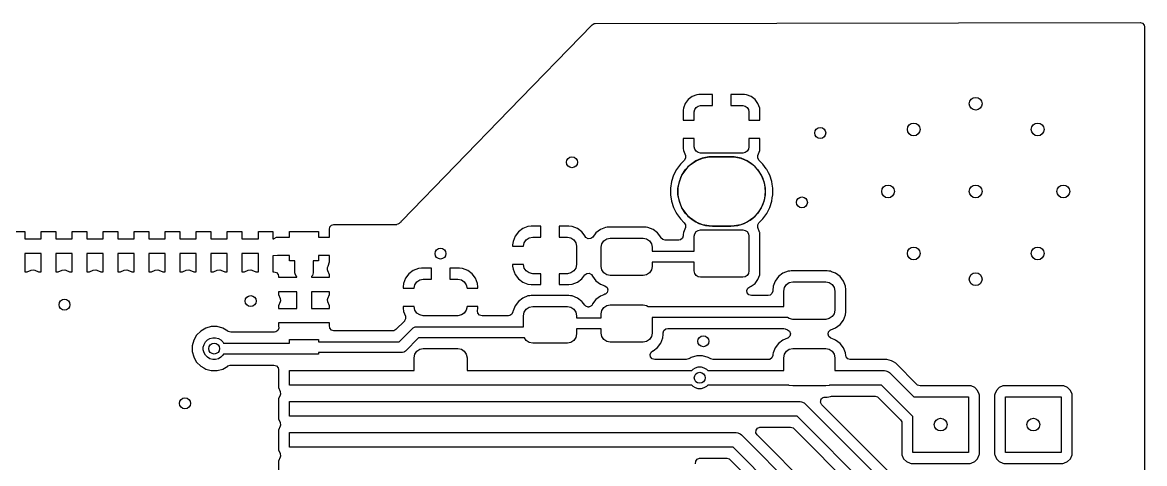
# Model space of a CAD drawing. Extents: x 0.22 to 2.58, y 0.22 to 2.18.
# Drawn here: x 1.372 to 2.582, y 1.707 to 2.182 of the extents above; entities that cross this region are included whole.
import ezdxf

# ---------------------------------------------------------------- set-up
doc = ezdxf.new("R2010")
doc.units = 0
doc.header["$MEASUREMENT"] = 0
doc.layers.add('BLACK', color=7, linetype='CONTINUOUS')

msp = doc.modelspace()

# ---------------------------------------------------------------- linework, layer by layer
at = {"layer": 'BLACK', "linetype": 'CONTINUOUS'}
for p, q in [((1.8967, 2.0875), (1.9862, 2.1796)), ((1.9862, 2.1796), (1.9886, 2.181)), ((1.9886, 2.181), (1.9897, 2.1811)), ((1.9897, 2.1811), (2.5772, 2.1821)), ((2.5772, 2.1821), (2.5799, 2.1813)), ((2.5799, 2.1813), (2.5817, 2.1792)), ((2.5817, 2.1792), (2.5821, 2.1772)), ((2.5821, 2.1772), (2.5821, 0.2228)), ((2.0868, 2.0947), (2.0849, 2.0897)), ((2.09, 2.099), (2.0868, 2.0947)), ((2.0943, 2.1022), (2.09, 2.099)), ((2.0993, 2.1041), (2.0943, 2.1022)), ((2.1015, 2.1043), (2.0993, 2.1041)), ((2.0993, 2.1041), (2.0993, 2.1041)), ((2.1161, 2.1043), (2.1015, 2.1043)), ((2.1015, 2.1043), (2.1015, 2.1043)), ((2.1161, 2.0925), (2.1161, 2.1043)), ((2.1505, 2.1043), (2.1358, 2.1043)), ((2.1358, 2.1043), (2.1358, 2.0925)), ((2.1527, 2.1041), (2.1505, 2.1043)), ((2.1577, 2.1022), (2.1527, 2.1041)), ((2.162, 2.099), (2.1577, 2.1022)), ((2.1652, 2.0947), (2.162, 2.099)), ((2.1671, 2.0897), (2.1652, 2.0947)), ((1.7811, 1.9684), (1.8967, 2.0875)), ((2.0849, 2.0897), (2.0846, 2.0875)), ((2.0846, 2.0875), (2.0846, 2.0768)), ((2.0849, 2.0897), (2.0849, 2.0897)), ((2.0965, 2.0857), (2.097, 2.0883)), ((2.0965, 2.0768), (2.0965, 2.0857)), ((2.097, 2.0883), (2.0985, 2.0905)), ((2.0985, 2.0905), (2.1007, 2.092)), ((2.1007, 2.092), (2.1033, 2.0925)), ((2.1033, 2.0925), (2.1161, 2.0925)), ((2.1358, 2.0925), (2.1487, 2.0925)), ((2.1487, 2.0925), (2.1513, 2.092)), ((2.1513, 2.092), (2.1535, 2.0905)), ((2.1535, 2.0905), (2.155, 2.0883)), ((2.155, 2.0883), (2.1555, 2.0857)), ((2.1555, 2.0857), (2.1555, 2.0768)), ((2.1673, 2.0875), (2.1671, 2.0897)), ((2.1671, 2.0897), (2.1671, 2.0897)), ((2.1673, 2.0768), (2.1673, 2.0875)), ((2.1673, 2.0875), (2.1673, 2.0875)), ((2.0846, 2.0768), (2.0965, 2.0768)), ((2.1555, 2.0768), (2.1673, 2.0768)), ((2.0965, 2.0571), (2.0846, 2.0571)), ((2.0846, 2.0571), (2.0846, 2.0464)), ((2.0846, 2.0464), (2.0849, 2.0442)), ((2.0965, 2.0482), (2.0965, 2.0571)), ((2.097, 2.0456), (2.0965, 2.0482)), ((2.0985, 2.0433), (2.097, 2.0456)), ((2.155, 2.0456), (2.1535, 2.0433)), ((2.1555, 2.0482), (2.155, 2.0456)), ((2.1673, 2.0571), (2.1555, 2.0571)), ((2.1555, 2.0571), (2.1555, 2.0482)), ((2.1671, 2.0442), (2.1673, 2.0464)), ((2.1673, 2.0464), (2.1673, 2.0571)), ((2.1673, 2.0464), (2.1673, 2.0464)), ((2.0858, 2.0337), (2.0816, 2.0295)), ((2.0849, 2.0442), (2.0869, 2.0388)), ((2.0871, 2.0361), (2.0858, 2.0337)), ((2.0869, 2.0388), (2.0871, 2.0361)), ((2.1007, 2.0419), (2.0985, 2.0433)), ((2.0985, 2.033), (2.1053, 2.0358)), ((2.1033, 2.0413), (2.1007, 2.0419)), ((2.1487, 2.0413), (2.1033, 2.0413)), ((2.1053, 2.0358), (2.1125, 2.0372)), ((2.1125, 2.0372), (2.1161, 2.0374)), ((2.1161, 2.0374), (2.1358, 2.0374)), ((2.1358, 2.0374), (2.1395, 2.0372)), ((2.1395, 2.0372), (2.1467, 2.0358)), ((2.1467, 2.0358), (2.1535, 2.033)), ((2.1513, 2.0419), (2.1487, 2.0413)), ((2.1535, 2.0433), (2.1513, 2.0419)), ((2.1649, 2.0361), (2.1651, 2.0388)), ((2.1662, 2.0337), (2.1649, 2.0361)), ((2.1651, 2.0388), (2.1671, 2.0442)), ((2.1651, 2.0388), (2.1651, 2.0388)), ((2.1704, 2.0295), (2.1662, 2.0337)), ((2.1671, 2.0442), (2.1671, 2.0442)), ((2.0774, 2.0237), (2.0742, 2.0174)), ((2.0816, 2.0295), (2.0774, 2.0237)), ((2.0832, 2.0176), (2.0872, 2.0237)), ((2.0872, 2.0237), (2.0924, 2.0289)), ((2.0924, 2.0289), (2.0985, 2.033)), ((2.1535, 2.033), (2.1596, 2.0289)), ((2.1596, 2.0289), (2.1647, 2.0237)), ((2.1647, 2.0237), (2.1688, 2.0176)), ((2.174, 2.0245), (2.1704, 2.0295)), ((2.1704, 2.0295), (2.1704, 2.0295)), ((2.1746, 2.0237), (2.174, 2.0245)), ((2.1764, 2.0201), (2.1746, 2.0237)), ((2.072, 2.0106), (2.0708, 2.0036)), ((2.0742, 2.0174), (2.072, 2.0106)), ((2.0742, 2.0174), (2.0742, 2.0174)), ((2.0789, 2.0037), (2.0804, 2.0109)), ((2.0804, 2.0109), (2.0832, 2.0176)), ((2.1688, 2.0176), (2.1716, 2.0109)), ((2.1716, 2.0109), (2.173, 2.0037)), ((2.1778, 2.0174), (2.1764, 2.0201)), ((2.18, 2.0106), (2.1778, 2.0174)), ((2.1778, 2.0174), (2.1778, 2.0174)), ((2.1805, 2.0077), (2.18, 2.0106)), ((2.0708, 2.0036), (2.0708, 1.9964)), ((2.0789, 1.9963), (2.0789, 2.0037)), ((2.173, 2.0037), (2.173, 1.9963)), ((2.1811, 2.0036), (2.1805, 2.0077)), ((2.1811, 1.9964), (2.1811, 2.0036)), ((2.0708, 1.9964), (2.072, 1.9894)), ((2.072, 1.9894), (2.0742, 1.9826)), ((2.0804, 1.9891), (2.0789, 1.9963)), ((2.0832, 1.9824), (2.0804, 1.9891)), ((2.1716, 1.9891), (2.1688, 1.9824)), ((2.173, 1.9963), (2.1716, 1.9891)), ((2.1778, 1.9826), (2.18, 1.9894)), ((2.18, 1.9894), (2.1806, 1.993)), ((2.1806, 1.993), (2.1811, 1.9964)), ((2.0742, 1.9826), (2.0742, 1.9826)), ((2.0742, 1.9826), (2.0764, 1.9783)), ((2.0764, 1.9783), (2.0765, 1.9781)), ((2.0765, 1.9781), (2.0774, 1.9763)), ((2.0774, 1.9763), (2.0816, 1.9705)), ((2.0872, 1.9763), (2.0832, 1.9824)), ((2.0924, 1.9711), (2.0872, 1.9763)), ((2.1647, 1.9763), (2.1596, 1.9711)), ((2.1688, 1.9824), (2.1647, 1.9763)), ((2.1704, 1.9705), (2.1746, 1.9763)), ((2.1746, 1.9763), (2.1778, 1.9826)), ((1.7031, 1.9591), (1.7035, 1.9618)), ((1.7035, 1.9618), (1.7054, 1.9638)), ((1.7054, 1.9638), (1.7079, 1.9645)), ((1.7079, 1.9645), (1.7725, 1.9645)), ((1.7725, 1.9645), (1.7726, 1.9645)), ((1.7726, 1.9645), (1.7741, 1.9645)), ((1.7741, 1.9645), (1.7756, 1.9645)), ((1.7756, 1.9645), (1.7756, 1.9646)), ((1.7756, 1.9646), (1.7756, 1.9646)), ((1.7756, 1.9646), (1.7757, 1.9646)), ((1.7756, 1.9645), (1.7756, 1.9645)), ((1.7757, 1.9646), (1.7771, 1.9652)), ((1.7757, 1.9646), (1.7757, 1.9646)), ((1.7771, 1.9652), (1.7785, 1.9657)), ((1.7771, 1.9652), (1.7771, 1.9652)), ((1.7785, 1.9657), (1.7786, 1.9658)), ((1.7785, 1.9657), (1.7785, 1.9657)), ((1.7786, 1.9658), (1.7791, 1.9663)), ((1.7786, 1.9658), (1.7786, 1.9658)), ((1.7786, 1.9658), (1.7786, 1.9658)), ((1.7791, 1.9663), (1.7796, 1.9669)), ((1.7796, 1.9669), (1.7797, 1.9669)), ((1.7797, 1.9669), (1.7802, 1.9674)), ((1.7802, 1.9674), (1.7807, 1.968)), ((1.7807, 1.968), (1.7809, 1.9682)), ((1.7807, 1.968), (1.7807, 1.968)), ((1.7809, 1.9682), (1.7811, 1.9684)), ((1.9171, 1.9622), (1.9115, 1.96)), ((1.9205, 1.9626), (1.9171, 1.9622)), ((1.9311, 1.9626), (1.9205, 1.9626)), ((1.9311, 1.9508), (1.9311, 1.9626)), ((1.9613, 1.9626), (1.9508, 1.9626)), ((1.9508, 1.9626), (1.9508, 1.9508)), ((1.9648, 1.9622), (1.9613, 1.9626)), ((1.9704, 1.96), (1.9648, 1.9622)), ((2.0007, 1.9612), (1.9952, 1.959)), ((2.0027, 1.9614), (2.0007, 1.9612)), ((2.0042, 1.9616), (2.0027, 1.9614)), ((2.043, 1.9616), (2.0042, 1.9616)), ((2.0447, 1.9614), (2.043, 1.9616)), ((2.0465, 1.9612), (2.0447, 1.9614)), ((2.0521, 1.959), (2.0465, 1.9612)), ((2.0816, 1.9705), (2.0816, 1.9705)), ((2.0816, 1.9705), (2.0857, 1.9663)), ((2.0869, 1.9612), (2.0849, 1.9558)), ((2.0857, 1.9663), (2.0871, 1.9639)), ((2.0871, 1.9639), (2.0869, 1.9612)), ((2.0985, 1.967), (2.0924, 1.9711)), ((2.1053, 1.9642), (2.0985, 1.967)), ((2.1125, 1.9628), (2.1053, 1.9642)), ((2.1161, 1.9626), (2.1125, 1.9628)), ((2.1358, 1.9626), (2.1161, 1.9626)), ((2.1395, 1.9628), (2.1358, 1.9626)), ((2.1467, 1.9642), (2.1395, 1.9628)), ((2.1535, 1.967), (2.1467, 1.9642)), ((2.1596, 1.9711), (2.1535, 1.967)), ((2.1649, 1.9639), (2.1662, 1.9663)), ((2.1651, 1.9612), (2.1649, 1.9639)), ((2.167, 1.956), (2.1651, 1.9612)), ((2.1662, 1.9663), (2.1704, 1.9705)), ((1.3587, 1.9567), (1.3744, 1.9567)), ((1.3744, 1.9567), (1.3744, 1.9488)), ((1.3744, 1.9488), (1.3893, 1.9488)), ((1.3893, 1.9488), (1.3893, 1.9488)), ((1.3893, 1.9488), (1.3921, 1.9488)), ((1.3921, 1.9488), (1.3921, 1.9567)), ((1.3921, 1.9567), (1.4079, 1.9567)), ((1.4079, 1.9567), (1.4079, 1.9488)), ((1.4079, 1.9488), (1.4107, 1.9488)), ((1.4107, 1.9488), (1.4107, 1.9488)), ((1.4107, 1.9488), (1.4256, 1.9488)), ((1.4256, 1.9488), (1.4256, 1.9567)), ((1.4256, 1.9567), (1.4413, 1.9567)), ((1.4413, 1.9567), (1.4413, 1.9488)), ((1.4413, 1.9488), (1.4591, 1.9488)), ((1.4591, 1.9488), (1.4591, 1.9567)), ((1.4591, 1.9567), (1.4748, 1.9567)), ((1.4748, 1.9567), (1.4748, 1.9488)), ((1.4748, 1.9488), (1.4925, 1.9488)), ((1.4925, 1.9488), (1.4925, 1.9567)), ((1.4925, 1.9567), (1.5083, 1.9567)), ((1.5083, 1.9567), (1.5083, 1.9488)), ((1.5083, 1.9488), (1.526, 1.9488)), ((1.526, 1.9488), (1.526, 1.9567)), ((1.526, 1.9567), (1.5417, 1.9567)), ((1.5417, 1.9567), (1.5417, 1.9488)), ((1.5417, 1.9488), (1.5594, 1.9488)), ((1.5594, 1.9488), (1.5594, 1.9567)), ((1.5594, 1.9567), (1.5752, 1.9567)), ((1.5752, 1.9567), (1.5752, 1.9488)), ((1.5752, 1.9488), (1.5929, 1.9488)), ((1.5929, 1.9488), (1.5929, 1.9567)), ((1.5929, 1.9567), (1.6087, 1.9567)), ((1.6087, 1.9567), (1.6087, 1.9488)), ((1.6087, 1.9488), (1.6264, 1.9488)), ((1.6264, 1.9488), (1.6264, 1.9567)), ((1.6264, 1.9567), (1.6421, 1.9567)), ((1.6421, 1.9567), (1.6421, 1.9488)), ((1.6421, 1.9488), (1.6429, 1.9488)), ((1.6429, 1.9488), (1.6435, 1.9494)), ((1.6435, 1.9494), (1.6459, 1.9507)), ((1.6459, 1.9507), (1.6469, 1.9508)), ((1.6469, 1.9508), (1.6598, 1.9508)), ((1.6598, 1.9508), (1.6598, 1.9567)), ((1.6598, 1.9567), (1.6913, 1.9567)), ((1.6913, 1.9567), (1.6913, 1.9508)), ((1.6913, 1.9508), (1.7031, 1.9508)), ((1.7031, 1.9585), (1.7031, 1.9591)), ((1.7031, 1.9508), (1.7031, 1.9585)), ((1.7031, 1.9585), (1.7031, 1.9585)), ((1.9032, 1.9517), (1.901, 1.9461)), ((1.9068, 1.9564), (1.9032, 1.9517)), ((1.9115, 1.96), (1.9068, 1.9564)), ((1.9153, 1.9479), (1.9185, 1.95)), ((1.9185, 1.95), (1.9222, 1.9508)), ((1.9222, 1.9508), (1.9311, 1.9508)), ((1.9508, 1.9508), (1.9596, 1.9508)), ((1.9596, 1.9508), (1.9634, 1.95)), ((1.9634, 1.95), (1.9666, 1.9479)), ((1.9751, 1.9564), (1.9704, 1.96)), ((1.9787, 1.9517), (1.9751, 1.9564)), ((1.9788, 1.9514), (1.9787, 1.9517)), ((1.9796, 1.9504), (1.9788, 1.9514)), ((1.982, 1.9491), (1.9796, 1.9504)), ((1.9848, 1.9492), (1.982, 1.9491)), ((1.987, 1.9509), (1.9848, 1.9492)), ((1.9904, 1.9554), (1.987, 1.9509)), ((1.9952, 1.959), (1.9904, 1.9554)), ((1.9989, 1.9469), (2.0021, 1.9491)), ((2.0021, 1.9491), (2.0059, 1.9498)), ((2.0059, 1.9498), (2.0413, 1.9498)), ((2.0413, 1.9498), (2.0451, 1.9491)), ((2.0451, 1.9491), (2.0483, 1.9469)), ((2.0568, 1.9554), (2.0521, 1.959)), ((2.0604, 1.9507), (2.0568, 1.9554)), ((2.0605, 1.9505), (2.0604, 1.9507)), ((2.0604, 1.9507), (2.0604, 1.9507)), ((2.0606, 1.9502), (2.0605, 1.9505)), ((2.0624, 1.9481), (2.0606, 1.9502)), ((2.0839, 1.9496), (2.0818, 1.9478)), ((2.0846, 1.9522), (2.0839, 1.9496)), ((2.0849, 1.9558), (2.0846, 1.9536)), ((2.0846, 1.9536), (2.0846, 1.9536)), ((2.0846, 1.9536), (2.0846, 1.9522)), ((2.0849, 1.9558), (2.0849, 1.9558)), ((2.0849, 1.9558), (2.0849, 1.9558)), ((2.0965, 1.9518), (2.097, 1.9544)), ((2.0965, 1.9355), (2.0965, 1.9518)), ((2.097, 1.9544), (2.0985, 1.9567)), ((2.0985, 1.9567), (2.1007, 1.9581)), ((2.1007, 1.9581), (2.1033, 1.9587)), ((2.1033, 1.9587), (2.1487, 1.9587)), ((2.1487, 1.9587), (2.1513, 1.9581)), ((2.1513, 1.9581), (2.1535, 1.9567)), ((2.1535, 1.9567), (2.155, 1.9544)), ((2.155, 1.9544), (2.1555, 1.9518)), ((2.1555, 1.9518), (2.1555, 1.9143)), ((2.1671, 1.9558), (2.167, 1.956)), ((2.1673, 1.9536), (2.1671, 1.9558)), ((2.1673, 1.9125), (2.1673, 1.9536)), ((1.901, 1.9461), (1.9006, 1.9426)), ((1.9006, 1.9426), (1.9006, 1.9409)), ((1.9006, 1.9409), (1.9124, 1.9409)), ((1.9124, 1.9409), (1.9132, 1.9447)), ((1.9132, 1.9447), (1.9153, 1.9479)), ((1.9666, 1.9479), (1.9687, 1.9447)), ((1.9687, 1.9447), (1.9695, 1.9409)), ((1.9695, 1.9409), (1.9695, 1.9213)), ((1.9961, 1.94), (1.9968, 1.9437)), ((1.9961, 1.9193), (1.9961, 1.94)), ((1.9968, 1.9437), (1.9989, 1.9469)), ((2.0483, 1.9469), (2.0504, 1.9437)), ((2.0504, 1.9437), (2.0512, 1.94)), ((2.0512, 1.94), (2.0512, 1.9355)), ((2.065, 1.9474), (2.0624, 1.9481)), ((2.0797, 1.9474), (2.065, 1.9474)), ((2.0818, 1.9478), (2.0797, 1.9474)), ((1.3772, 1.9331), (1.3744, 1.9331)), ((1.3744, 1.9331), (1.3744, 1.9134)), ((1.3921, 1.9331), (1.3772, 1.9331)), ((1.3772, 1.9331), (1.3772, 1.9331)), ((1.3921, 1.9252), (1.3921, 1.9331)), ((1.3921, 1.9134), (1.3921, 1.9252)), ((1.4228, 1.9331), (1.4079, 1.9331)), ((1.4079, 1.9331), (1.4079, 1.9134)), ((1.4256, 1.9331), (1.4228, 1.9331)), ((1.4228, 1.9331), (1.4228, 1.9331)), ((1.4256, 1.9134), (1.4256, 1.9331)), ((1.4591, 1.9331), (1.4413, 1.9331)), ((1.4413, 1.9331), (1.4413, 1.9134)), ((1.4591, 1.9134), (1.4591, 1.9331)), ((1.4925, 1.9331), (1.4748, 1.9331)), ((1.4748, 1.9331), (1.4748, 1.9134)), ((1.4925, 1.9134), (1.4925, 1.9331)), ((1.526, 1.9331), (1.5083, 1.9331)), ((1.5083, 1.9331), (1.5083, 1.9134)), ((1.526, 1.9134), (1.526, 1.9331)), ((1.5594, 1.9331), (1.5417, 1.9331)), ((1.5417, 1.9331), (1.5417, 1.9134)), ((1.5594, 1.9134), (1.5594, 1.9331)), ((1.5929, 1.9331), (1.5752, 1.9331)), ((1.5752, 1.9331), (1.5752, 1.9134)), ((1.5929, 1.9134), (1.5929, 1.9331)), ((1.6264, 1.9331), (1.6087, 1.9331)), ((1.6087, 1.9331), (1.6087, 1.9134)), ((1.6264, 1.9306), (1.6264, 1.9331)), ((1.6264, 1.9252), (1.6264, 1.9306)), ((1.6264, 1.9134), (1.6264, 1.9252)), ((1.6471, 1.9311), (1.6421, 1.9306)), ((1.6421, 1.9306), (1.6421, 1.9134)), ((1.6598, 1.9311), (1.6471, 1.9311)), ((1.6598, 1.9252), (1.6598, 1.9311)), ((1.6657, 1.9252), (1.6598, 1.9252)), ((1.6657, 1.9123), (1.6657, 1.9252)), ((1.6913, 1.9252), (1.6854, 1.9252)), ((1.6854, 1.9252), (1.6854, 1.9123)), ((1.7031, 1.9311), (1.6913, 1.9311)), ((1.6913, 1.9311), (1.6913, 1.9252)), ((1.7031, 1.9241), (1.7031, 1.9311)), ((2.0512, 1.9355), (2.0965, 1.9355)), ((1.3744, 1.9134), (1.3762, 1.9134)), ((1.3762, 1.9134), (1.3772, 1.9135)), ((1.3762, 1.9134), (1.3762, 1.9134)), ((1.3772, 1.9135), (1.3813, 1.9153)), ((1.3772, 1.9135), (1.3772, 1.9135)), ((1.3813, 1.9153), (1.384, 1.9157)), ((1.384, 1.9157), (1.3852, 1.9153)), ((1.3852, 1.9153), (1.3894, 1.9135)), ((1.3894, 1.9135), (1.3904, 1.9134)), ((1.3904, 1.9134), (1.3921, 1.9134)), ((1.3921, 1.9134), (1.3921, 1.9134)), ((1.4079, 1.9134), (1.4096, 1.9134)), ((1.4096, 1.9134), (1.4106, 1.9135)), ((1.4096, 1.9134), (1.4096, 1.9134)), ((1.4106, 1.9135), (1.4148, 1.9153)), ((1.4148, 1.9153), (1.4175, 1.9157)), ((1.4175, 1.9157), (1.4187, 1.9153)), ((1.4187, 1.9153), (1.4228, 1.9135)), ((1.4228, 1.9135), (1.4238, 1.9134)), ((1.4238, 1.9134), (1.4256, 1.9134)), ((1.4256, 1.9134), (1.4256, 1.9134)), ((1.4413, 1.9134), (1.4431, 1.9134)), ((1.4431, 1.9134), (1.4441, 1.9135)), ((1.4431, 1.9134), (1.4431, 1.9134)), ((1.4441, 1.9135), (1.4482, 1.9153)), ((1.4441, 1.9135), (1.4441, 1.9135)), ((1.4482, 1.9153), (1.451, 1.9157)), ((1.451, 1.9157), (1.4522, 1.9153)), ((1.4522, 1.9153), (1.4563, 1.9135)), ((1.4563, 1.9135), (1.4573, 1.9134)), ((1.4573, 1.9134), (1.4591, 1.9134)), ((1.4591, 1.9134), (1.4591, 1.9134)), ((1.4748, 1.9134), (1.4766, 1.9134)), ((1.4766, 1.9134), (1.4776, 1.9135)), ((1.4766, 1.9134), (1.4766, 1.9134)), ((1.4776, 1.9135), (1.4817, 1.9153)), ((1.4776, 1.9135), (1.4776, 1.9135)), ((1.4817, 1.9153), (1.4844, 1.9157)), ((1.4844, 1.9157), (1.4856, 1.9153)), ((1.4856, 1.9153), (1.4898, 1.9135)), ((1.4898, 1.9135), (1.4908, 1.9134)), ((1.4908, 1.9134), (1.4925, 1.9134)), ((1.4925, 1.9134), (1.4925, 1.9134)), ((1.5083, 1.9134), (1.51, 1.9134)), ((1.51, 1.9134), (1.511, 1.9135)), ((1.51, 1.9134), (1.51, 1.9134)), ((1.511, 1.9135), (1.5152, 1.9153)), ((1.511, 1.9135), (1.511, 1.9135)), ((1.5152, 1.9153), (1.5179, 1.9157)), ((1.5179, 1.9157), (1.5191, 1.9153)), ((1.5191, 1.9153), (1.5232, 1.9135)), ((1.5232, 1.9135), (1.5242, 1.9134)), ((1.5242, 1.9134), (1.526, 1.9134)), ((1.526, 1.9134), (1.526, 1.9134)), ((1.5417, 1.9134), (1.5435, 1.9134)), ((1.5435, 1.9134), (1.5445, 1.9135)), ((1.5435, 1.9134), (1.5435, 1.9134)), ((1.5445, 1.9135), (1.5486, 1.9153)), ((1.5486, 1.9153), (1.5513, 1.9157)), ((1.5513, 1.9157), (1.5526, 1.9153)), ((1.5526, 1.9153), (1.5567, 1.9135)), ((1.5567, 1.9135), (1.5577, 1.9134)), ((1.5577, 1.9134), (1.5594, 1.9134)), ((1.5594, 1.9134), (1.5594, 1.9134)), ((1.5752, 1.9134), (1.577, 1.9134)), ((1.577, 1.9134), (1.5779, 1.9135)), ((1.577, 1.9134), (1.577, 1.9134)), ((1.5779, 1.9135), (1.5821, 1.9153)), ((1.5779, 1.9135), (1.5779, 1.9135)), ((1.5821, 1.9153), (1.5848, 1.9157)), ((1.5848, 1.9157), (1.586, 1.9153)), ((1.586, 1.9153), (1.5902, 1.9135)), ((1.5902, 1.9135), (1.5911, 1.9134)), ((1.5911, 1.9134), (1.5929, 1.9134)), ((1.5929, 1.9134), (1.5929, 1.9134)), ((1.6087, 1.9134), (1.6104, 1.9134)), ((1.6104, 1.9134), (1.6114, 1.9135)), ((1.6104, 1.9134), (1.6104, 1.9134)), ((1.6114, 1.9135), (1.6155, 1.9153)), ((1.6114, 1.9135), (1.6114, 1.9135)), ((1.6155, 1.9153), (1.6183, 1.9157)), ((1.6183, 1.9157), (1.6195, 1.9153)), ((1.6195, 1.9153), (1.6236, 1.9135)), ((1.6236, 1.9135), (1.6246, 1.9134)), ((1.6246, 1.9134), (1.6264, 1.9134)), ((1.6264, 1.9134), (1.6264, 1.9134)), ((1.6421, 1.9134), (1.6431, 1.9134)), ((1.6431, 1.9134), (1.6458, 1.9126)), ((1.6458, 1.9126), (1.6476, 1.9105)), ((1.6659, 1.9112), (1.6657, 1.9123)), ((1.6854, 1.9123), (1.6847, 1.9096)), ((1.7008, 1.9165), (1.7009, 1.9169)), ((1.7011, 1.9155), (1.7008, 1.9165)), ((1.7009, 1.9171), (1.7011, 1.9179)), ((1.7009, 1.9169), (1.7009, 1.9171)), ((1.7011, 1.9179), (1.7016, 1.9196)), ((1.7012, 1.9144), (1.7011, 1.9155)), ((1.703, 1.9102), (1.7012, 1.9144)), ((1.7016, 1.9196), (1.7031, 1.9241)), ((1.7934, 1.9147), (1.7887, 1.9111)), ((1.799, 1.9169), (1.7934, 1.9147)), ((1.8024, 1.9173), (1.799, 1.9169)), ((1.813, 1.9173), (1.8024, 1.9173)), ((1.813, 1.9055), (1.813, 1.9173)), ((1.8432, 1.9173), (1.8327, 1.9173)), ((1.8327, 1.9173), (1.8327, 1.9055)), ((1.8467, 1.9169), (1.8432, 1.9173)), ((1.8522, 1.9147), (1.8467, 1.9169)), ((1.857, 1.9111), (1.8522, 1.9147)), ((1.9124, 1.9213), (1.9006, 1.9213)), ((1.9006, 1.9213), (1.9006, 1.9196)), ((1.9006, 1.9196), (1.901, 1.9161)), ((1.901, 1.9161), (1.9032, 1.9105)), ((1.9132, 1.9175), (1.9124, 1.9213)), ((1.9153, 1.9143), (1.9132, 1.9175)), ((1.9185, 1.9122), (1.9153, 1.9143)), ((1.9222, 1.9114), (1.9185, 1.9122)), ((1.9634, 1.9122), (1.9596, 1.9114)), ((1.9666, 1.9143), (1.9634, 1.9122)), ((1.9687, 1.9175), (1.9666, 1.9143)), ((1.9695, 1.9213), (1.9687, 1.9175)), ((1.9968, 1.9155), (1.9961, 1.9193)), ((1.9989, 1.9123), (1.9968, 1.9155)), ((2.0021, 1.9102), (1.9989, 1.9123)), ((2.0483, 1.9123), (2.0451, 1.9102)), ((2.0504, 1.9155), (2.0483, 1.9123)), ((2.0512, 1.9193), (2.0504, 1.9155)), ((2.0965, 1.9237), (2.0512, 1.9237)), ((2.0512, 1.9237), (2.0512, 1.9193)), ((2.0965, 1.9143), (2.0965, 1.9237)), ((2.097, 1.9117), (2.0965, 1.9143)), ((2.1555, 1.9143), (2.155, 1.9117)), ((2.1672, 1.9111), (2.1673, 1.9125)), ((2.1673, 1.9125), (2.1673, 1.9125)), ((2.1673, 1.9125), (2.1673, 1.9125)), ((2.1976, 1.914), (2.192, 1.9118)), ((2.1995, 1.9142), (2.1976, 1.914)), ((2.2011, 1.9144), (2.1995, 1.9142)), ((2.2399, 1.9144), (2.2011, 1.9144)), ((2.2416, 1.9142), (2.2399, 1.9144)), ((2.2434, 1.914), (2.2416, 1.9142)), ((2.2446, 1.9135), (2.2434, 1.914)), ((2.2434, 1.914), (2.2434, 1.914)), ((2.2434, 1.914), (2.2434, 1.914)), ((2.2489, 1.9118), (2.2446, 1.9135)), ((1.6476, 1.9105), (1.648, 1.9085)), ((1.648, 1.9085), (1.648, 1.9075)), ((1.648, 1.9075), (1.6677, 1.9075)), ((1.6672, 1.9088), (1.6659, 1.9112)), ((1.6677, 1.9083), (1.6672, 1.9088)), ((1.6677, 1.9075), (1.6677, 1.9083)), ((1.684, 1.9088), (1.6835, 1.9083)), ((1.6835, 1.9083), (1.6835, 1.9075)), ((1.6835, 1.9075), (1.7031, 1.9075)), ((1.6847, 1.9096), (1.684, 1.9088)), ((1.7031, 1.9092), (1.703, 1.9102)), ((1.703, 1.9102), (1.703, 1.9102)), ((1.7031, 1.9075), (1.7031, 1.9092)), ((1.7031, 1.9092), (1.7031, 1.9092)), ((1.7829, 1.9008), (1.7825, 1.8974)), ((1.7851, 1.9064), (1.7829, 1.9008)), ((1.7887, 1.9111), (1.7851, 1.9064)), ((1.795, 1.8994), (1.7972, 1.9026)), ((1.7972, 1.9026), (1.8004, 1.9048)), ((1.8004, 1.9048), (1.8041, 1.9055)), ((1.8041, 1.9055), (1.813, 1.9055)), ((1.8327, 1.9055), (1.8415, 1.9055)), ((1.8415, 1.9055), (1.8453, 1.9048)), ((1.8453, 1.9048), (1.8485, 1.9026)), ((1.8485, 1.9026), (1.8506, 1.8994)), ((1.8606, 1.9064), (1.857, 1.9111)), ((1.8628, 1.9008), (1.8606, 1.9064)), ((1.8632, 1.8974), (1.8628, 1.9008)), ((1.9032, 1.9105), (1.9068, 1.9058)), ((1.9068, 1.9058), (1.9115, 1.9022)), ((1.9115, 1.9022), (1.9171, 1.9)), ((1.9171, 1.9), (1.9205, 1.8996)), ((1.9311, 1.9114), (1.9222, 1.9114)), ((1.9311, 1.8996), (1.9311, 1.9114)), ((1.9596, 1.9114), (1.9508, 1.9114)), ((1.9508, 1.9114), (1.9508, 1.8996)), ((1.9613, 1.8996), (1.9648, 1.9)), ((1.9648, 1.9), (1.9704, 1.9022)), ((1.9704, 1.9022), (1.9751, 1.9058)), ((1.9751, 1.9058), (1.9783, 1.91)), ((1.9783, 1.91), (1.9805, 1.9116)), ((1.9805, 1.9116), (1.9832, 1.9118)), ((1.9832, 1.9118), (1.9857, 1.9105)), ((1.9857, 1.9105), (1.9867, 1.9089)), ((1.9867, 1.9089), (1.9868, 1.9086)), ((1.9868, 1.9086), (1.9904, 1.9038)), ((1.9904, 1.9038), (1.9952, 1.9002)), ((1.9952, 1.9002), (1.9952, 1.9002)), ((1.9952, 1.9002), (1.9952, 1.9002)), ((1.9952, 1.9002), (2.0002, 1.8982)), ((2.0059, 1.9094), (2.0021, 1.9102)), ((2.0413, 1.9094), (2.0059, 1.9094)), ((2.0451, 1.9102), (2.0413, 1.9094)), ((2.0985, 1.9095), (2.097, 1.9117)), ((2.1007, 1.908), (2.0985, 1.9095)), ((2.1033, 1.9075), (2.1007, 1.908)), ((2.1487, 1.9075), (2.1033, 1.9075)), ((2.1513, 1.908), (2.1487, 1.9075)), ((2.1535, 1.9095), (2.1513, 1.908)), ((2.155, 1.9117), (2.1535, 1.9095)), ((2.1577, 1.8978), (2.162, 1.901)), ((2.162, 1.901), (2.1652, 1.9053)), ((2.1652, 1.9053), (2.1671, 1.9103)), ((2.1671, 1.9103), (2.1672, 1.9111)), ((2.1837, 1.9034), (2.1815, 1.8979)), ((2.1873, 1.9082), (2.1837, 1.9034)), ((2.192, 1.9118), (2.1873, 1.9082)), ((2.1958, 1.8997), (2.199, 1.9018)), ((2.199, 1.9018), (2.2028, 1.9026)), ((2.2028, 1.9026), (2.2382, 1.9026)), ((2.2382, 1.9026), (2.242, 1.9018)), ((2.242, 1.9018), (2.2451, 1.8997)), ((2.2537, 1.9082), (2.2489, 1.9118)), ((2.2573, 1.9034), (2.2537, 1.9082)), ((2.2594, 1.8979), (2.2573, 1.9034)), ((2.2573, 1.9034), (2.2573, 1.9034)), ((2.2573, 1.9034), (2.2573, 1.9034)), ((1.6677, 1.8917), (1.648, 1.8917)), ((1.648, 1.8917), (1.648, 1.89)), ((1.648, 1.89), (1.648, 1.89)), ((1.648, 1.89), (1.6481, 1.889)), ((1.6481, 1.889), (1.6481, 1.889)), ((1.6481, 1.889), (1.65, 1.8848)), ((1.6677, 1.874), (1.6677, 1.8917)), ((1.7031, 1.8917), (1.6835, 1.8917)), ((1.6835, 1.8917), (1.6835, 1.874)), ((1.7012, 1.8848), (1.703, 1.889)), ((1.703, 1.889), (1.7031, 1.89)), ((1.7031, 1.89), (1.7031, 1.8917)), ((1.7031, 1.89), (1.7031, 1.89)), ((1.7825, 1.8974), (1.7825, 1.8957)), ((1.7825, 1.8957), (1.7943, 1.8957)), ((1.7943, 1.8957), (1.795, 1.8994)), ((1.8506, 1.8994), (1.8514, 1.8957)), ((1.8514, 1.8957), (1.8632, 1.8957)), ((1.8632, 1.8957), (1.8632, 1.8974)), ((1.9205, 1.8996), (1.9311, 1.8996)), ((1.9508, 1.8996), (1.9613, 1.8996)), ((1.9988, 1.8886), (1.9952, 1.8872)), ((2.0002, 1.8892), (1.9988, 1.8886)), ((2.0002, 1.8982), (2.0024, 1.8966)), ((2.0007, 1.8894), (2.0002, 1.8892)), ((2.0027, 1.8913), (2.0007, 1.8894)), ((2.0024, 1.8966), (2.0033, 1.894)), ((2.0033, 1.894), (2.0027, 1.8913)), ((2.1533, 1.8934), (2.1544, 1.8959)), ((2.1537, 1.8907), (2.1533, 1.8934)), ((2.1555, 1.8886), (2.1537, 1.8907)), ((2.1544, 1.8959), (2.1564, 1.8973)), ((2.1581, 1.8878), (2.1555, 1.8886)), ((2.1564, 1.8973), (2.1577, 1.8978)), ((2.1577, 1.8978), (2.1577, 1.8978)), ((2.1577, 1.8978), (2.1577, 1.8978)), ((2.1782, 1.8883), (2.1762, 1.8878)), ((2.1803, 1.8901), (2.1782, 1.8883)), ((2.1811, 1.8927), (2.1803, 1.8901)), ((2.1814, 1.8967), (2.1811, 1.8944)), ((2.1811, 1.8944), (2.1811, 1.8944)), ((2.1811, 1.8944), (2.1811, 1.8927)), ((2.1815, 1.8979), (2.1814, 1.8967)), ((2.1929, 1.8927), (2.1937, 1.8965)), ((2.1929, 1.876), (2.1929, 1.8927)), ((2.1937, 1.8965), (2.1958, 1.8997)), ((2.2451, 1.8997), (2.2473, 1.8965)), ((2.2473, 1.8965), (2.248, 1.8927)), ((2.248, 1.8927), (2.248, 1.872)), ((2.2599, 1.8944), (2.2594, 1.8979)), ((2.2599, 1.8704), (2.2599, 1.8944)), ((1.6481, 1.8768), (1.648, 1.8758)), ((1.648, 1.8758), (1.648, 1.874)), ((1.65, 1.8809), (1.6481, 1.8768)), ((1.6481, 1.8768), (1.6481, 1.8768)), ((1.65, 1.8848), (1.6503, 1.8821)), ((1.6503, 1.8821), (1.65, 1.8809)), ((1.7009, 1.8836), (1.7012, 1.8848)), ((1.7012, 1.8809), (1.7009, 1.8836)), ((1.703, 1.8768), (1.7012, 1.8809)), ((1.7031, 1.8758), (1.703, 1.8768)), ((1.703, 1.8768), (1.703, 1.8768)), ((1.7031, 1.874), (1.7031, 1.8758)), ((1.7031, 1.8758), (1.7031, 1.8758)), ((1.7943, 1.876), (1.7825, 1.876)), ((1.7825, 1.876), (1.7825, 1.8743)), ((1.795, 1.8722), (1.7943, 1.876)), ((1.8514, 1.876), (1.8506, 1.8722)), ((1.8632, 1.876), (1.8514, 1.876)), ((1.8632, 1.8743), (1.8632, 1.876)), ((1.9032, 1.8769), (1.901, 1.8713)), ((1.9068, 1.8816), (1.9032, 1.8769)), ((1.9115, 1.8852), (1.9068, 1.8816)), ((1.9171, 1.8874), (1.9115, 1.8852)), ((1.919, 1.8876), (1.9171, 1.8874)), ((1.9185, 1.8752), (1.9222, 1.876)), ((1.9205, 1.8878), (1.919, 1.8876)), ((1.9613, 1.8878), (1.9205, 1.8878)), ((1.9222, 1.876), (1.9596, 1.876)), ((1.9596, 1.876), (1.9634, 1.8752)), ((1.963, 1.8876), (1.9613, 1.8878)), ((1.9648, 1.8874), (1.963, 1.8876)), ((1.9704, 1.8852), (1.9648, 1.8874)), ((1.9751, 1.8816), (1.9704, 1.8852)), ((1.9757, 1.8809), (1.9751, 1.8816)), ((1.9751, 1.8816), (1.9751, 1.8816)), ((1.9751, 1.8816), (1.9751, 1.8816)), ((1.9783, 1.8774), (1.9757, 1.8809)), ((1.9795, 1.8763), (1.9783, 1.8774)), ((1.9822, 1.8755), (1.9795, 1.8763)), ((1.9843, 1.8762), (1.9836, 1.8757)), ((1.9851, 1.8764), (1.9843, 1.8762)), ((1.9854, 1.8769), (1.9851, 1.8764)), ((1.9859, 1.8772), (1.9854, 1.8769)), ((1.9862, 1.8779), (1.9859, 1.8772)), ((1.9867, 1.8786), (1.9862, 1.8779)), ((1.9868, 1.8788), (1.9867, 1.8786)), ((1.9904, 1.8836), (1.9868, 1.8788)), ((1.9868, 1.8788), (1.9868, 1.8788)), ((1.9952, 1.8872), (1.9904, 1.8836)), ((1.9989, 1.8751), (2.0021, 1.8772)), ((2.0021, 1.8772), (2.0059, 1.878)), ((2.0059, 1.878), (2.0413, 1.878)), ((2.0413, 1.878), (2.0451, 1.8772)), ((2.0451, 1.8772), (2.0469, 1.876)), ((2.0469, 1.876), (2.1929, 1.876)), ((2.1762, 1.8878), (2.1581, 1.8878)), ((1.648, 1.874), (1.6677, 1.874)), ((1.6835, 1.874), (1.7031, 1.874)), ((1.7825, 1.8743), (1.7829, 1.8708)), ((1.7829, 1.8708), (1.7849, 1.8656)), ((1.7849, 1.8656), (1.7852, 1.8629)), ((1.7972, 1.869), (1.795, 1.8722)), ((1.8004, 1.8669), (1.7972, 1.869)), ((1.8041, 1.8661), (1.8004, 1.8669)), ((1.8415, 1.8661), (1.8041, 1.8661)), ((1.8453, 1.8669), (1.8415, 1.8661)), ((1.8485, 1.869), (1.8453, 1.8669)), ((1.8506, 1.8722), (1.8485, 1.869)), ((1.8628, 1.8714), (1.8632, 1.8743)), ((1.8632, 1.8688), (1.8628, 1.8714)), ((1.865, 1.8667), (1.8632, 1.8688)), ((1.8677, 1.8659), (1.865, 1.8667)), ((1.896, 1.8659), (1.8677, 1.8659)), ((1.8975, 1.8662), (1.896, 1.8659)), ((1.8998, 1.8677), (1.8975, 1.8662)), ((1.9009, 1.8702), (1.8998, 1.8677)), ((1.901, 1.8713), (1.9009, 1.8708)), ((1.9009, 1.8708), (1.9009, 1.8702)), ((1.9124, 1.8661), (1.9132, 1.8699)), ((1.9124, 1.8541), (1.9124, 1.8661)), ((1.9132, 1.8699), (1.9153, 1.8731)), ((1.9153, 1.8731), (1.9185, 1.8752)), ((1.9634, 1.8752), (1.9666, 1.8731)), ((1.9666, 1.8731), (1.9687, 1.8699)), ((1.9687, 1.8699), (1.9695, 1.8661)), ((1.9695, 1.8661), (1.9695, 1.8637)), ((1.9695, 1.8637), (1.9961, 1.8637)), ((1.9825, 1.8755), (1.9822, 1.8755)), ((1.9822, 1.8755), (1.9822, 1.8755)), ((1.9826, 1.8756), (1.9825, 1.8755)), ((1.9836, 1.8757), (1.9826, 1.8756)), ((1.9961, 1.8681), (1.9968, 1.8719)), ((1.9961, 1.8637), (1.9961, 1.8681)), ((1.9968, 1.8719), (1.9989, 1.8751)), ((2.1972, 1.8642), (2.0512, 1.8642)), ((2.0512, 1.8642), (2.0512, 1.8474)), ((2.199, 1.863), (2.1972, 1.8642)), ((2.2451, 1.8651), (2.242, 1.863)), ((2.2473, 1.8683), (2.2451, 1.8651)), ((2.248, 1.872), (2.2473, 1.8683)), ((2.2573, 1.8613), (2.2594, 1.8669)), ((2.2594, 1.8669), (2.2599, 1.8704)), ((1.5696, 1.8527), (1.5642, 1.8496)), ((1.5756, 1.8544), (1.5696, 1.8527)), ((1.5696, 1.8527), (1.5696, 1.8527)), ((1.5819, 1.8544), (1.5756, 1.8544)), ((1.5879, 1.8527), (1.5819, 1.8544)), ((1.5933, 1.8496), (1.5879, 1.8527)), ((1.5879, 1.8527), (1.5879, 1.8527)), ((1.5879, 1.8527), (1.5879, 1.8527)), ((1.6486, 1.8526), (1.6474, 1.8501)), ((1.7031, 1.8583), (1.648, 1.8583)), ((1.648, 1.8583), (1.648, 1.8565)), ((1.648, 1.8565), (1.648, 1.8565)), ((1.648, 1.8565), (1.6481, 1.8555)), ((1.6481, 1.8555), (1.6481, 1.8555)), ((1.6481, 1.8555), (1.6482, 1.8553)), ((1.6482, 1.8553), (1.6486, 1.8526)), ((1.703, 1.8554), (1.7031, 1.8565)), ((1.7034, 1.8528), (1.703, 1.8554)), ((1.7031, 1.8565), (1.7031, 1.8583)), ((1.7031, 1.8565), (1.7031, 1.8565)), ((1.7052, 1.8507), (1.7034, 1.8528)), ((1.7838, 1.8604), (1.7748, 1.8513)), ((1.7783, 1.8381), (1.7925, 1.8524)), ((1.7839, 1.8605), (1.7838, 1.8604)), ((1.7852, 1.8629), (1.7839, 1.8605)), ((1.7925, 1.8524), (1.7934, 1.8531)), ((1.7934, 1.8531), (1.7949, 1.8537)), ((1.7949, 1.8537), (1.7956, 1.854)), ((1.7956, 1.854), (1.7967, 1.8541)), ((1.7967, 1.8541), (1.9124, 1.8541)), ((1.9961, 1.8519), (1.9695, 1.8519)), ((1.9695, 1.8519), (1.9695, 1.8465)), ((1.9961, 1.8474), (1.9961, 1.8519)), ((2.0638, 1.8501), (2.0659, 1.8519)), ((2.0659, 1.8519), (2.0679, 1.8523)), ((2.0679, 1.8523), (2.1927, 1.8523)), ((2.1927, 1.8523), (2.193, 1.8523)), ((2.193, 1.8523), (2.1932, 1.8523)), ((2.1932, 1.8523), (2.1945, 1.852)), ((2.1945, 1.852), (2.1971, 1.851)), ((2.2028, 1.8622), (2.199, 1.863)), ((2.2382, 1.8622), (2.2028, 1.8622)), ((2.242, 1.863), (2.2382, 1.8622)), ((2.2439, 1.851), (2.2489, 1.853)), ((2.2489, 1.853), (2.2537, 1.8566)), ((2.2537, 1.8566), (2.2573, 1.8613)), ((1.5567, 1.8398), (1.5551, 1.8338)), ((1.5598, 1.8452), (1.5567, 1.8398)), ((1.5567, 1.8398), (1.5567, 1.8398)), ((1.5642, 1.8496), (1.5598, 1.8452)), ((1.5598, 1.8452), (1.5598, 1.8452)), ((1.5642, 1.8496), (1.5642, 1.8496)), ((1.5694, 1.8379), (1.5716, 1.8401)), ((1.5716, 1.8401), (1.5742, 1.8416)), ((1.5742, 1.8416), (1.5772, 1.8424)), ((1.5772, 1.8424), (1.5803, 1.8424)), ((1.5803, 1.8424), (1.5833, 1.8416)), ((1.5833, 1.8416), (1.5859, 1.8401)), ((1.5859, 1.8401), (1.5881, 1.8379)), ((1.5935, 1.8495), (1.5933, 1.8496)), ((1.5938, 1.8492), (1.5935, 1.8495)), ((1.5965, 1.8484), (1.5938, 1.8492)), ((1.6438, 1.8484), (1.5965, 1.8484)), ((1.6451, 1.8486), (1.6438, 1.8484)), ((1.6474, 1.8501), (1.6451, 1.8486)), ((1.6598, 1.8366), (1.6598, 1.8406)), ((1.6598, 1.8406), (1.6913, 1.8406)), ((1.6913, 1.8406), (1.6913, 1.8381)), ((1.7079, 1.8499), (1.7052, 1.8507)), ((1.7713, 1.8499), (1.7079, 1.8499)), ((1.7724, 1.85), (1.7713, 1.8499)), ((1.7748, 1.8513), (1.7724, 1.85)), ((1.7992, 1.8423), (1.7849, 1.828)), ((1.9134, 1.8423), (1.7992, 1.8423)), ((1.9153, 1.8395), (1.9134, 1.8423)), ((1.9185, 1.8374), (1.9153, 1.8395)), ((1.9666, 1.8395), (1.9634, 1.8374)), ((1.9687, 1.8427), (1.9666, 1.8395)), ((1.9695, 1.8465), (1.9687, 1.8427)), ((1.9968, 1.8437), (1.9961, 1.8474)), ((1.9989, 1.8405), (1.9968, 1.8437)), ((2.0021, 1.8383), (1.9989, 1.8405)), ((2.0483, 1.8405), (2.0451, 1.8383)), ((2.0504, 1.8437), (2.0483, 1.8405)), ((2.0512, 1.8474), (2.0504, 1.8437)), ((2.0604, 1.8367), (2.0626, 1.8423)), ((2.0626, 1.8423), (2.063, 1.8457)), ((2.063, 1.8475), (2.0638, 1.8501)), ((2.063, 1.8457), (2.063, 1.8475)), ((2.192, 1.8399), (2.1873, 1.8363)), ((2.1971, 1.8419), (2.192, 1.8399)), ((2.1971, 1.851), (2.1992, 1.8493)), ((2.1975, 1.8421), (2.1971, 1.8419)), ((2.1995, 1.844), (2.1975, 1.8421)), ((2.1992, 1.8493), (2.2001, 1.8467)), ((2.2001, 1.8467), (2.1995, 1.844)), ((2.2408, 1.8462), (2.2414, 1.8489)), ((2.2417, 1.8436), (2.2408, 1.8462)), ((2.2414, 1.8489), (2.2434, 1.8508)), ((2.2439, 1.8419), (2.2417, 1.8436)), ((2.2434, 1.8508), (2.2439, 1.851)), ((2.2473, 1.8406), (2.2439, 1.8419)), ((2.2489, 1.8399), (2.2473, 1.8406)), ((2.2537, 1.8363), (2.2489, 1.8399)), ((1.5551, 1.8338), (1.5551, 1.8276)), ((1.5551, 1.8276), (1.5566, 1.8218)), ((1.567, 1.8323), (1.5678, 1.8352)), ((1.567, 1.8292), (1.567, 1.8323)), ((1.5678, 1.8262), (1.567, 1.8292)), ((1.5678, 1.8352), (1.5694, 1.8379)), ((1.5881, 1.8379), (1.5889, 1.8366)), ((1.5889, 1.8366), (1.6598, 1.8366)), ((1.6913, 1.8381), (1.7783, 1.8381)), ((1.7849, 1.828), (1.784, 1.8273)), ((1.795, 1.8246), (1.7972, 1.8278)), ((1.7972, 1.8278), (1.8004, 1.83)), ((1.8004, 1.83), (1.8041, 1.8307)), ((1.8041, 1.8307), (1.8415, 1.8307)), ((1.8415, 1.8307), (1.8453, 1.83)), ((1.8453, 1.83), (1.8485, 1.8278)), ((1.8485, 1.8278), (1.8506, 1.8246)), ((1.9222, 1.8366), (1.9185, 1.8374)), ((1.9596, 1.8366), (1.9222, 1.8366)), ((1.9634, 1.8374), (1.9596, 1.8366)), ((2.0059, 1.8376), (2.0021, 1.8383)), ((2.0413, 1.8376), (2.0059, 1.8376)), ((2.0451, 1.8383), (2.0413, 1.8376)), ((2.0501, 1.827), (2.0518, 1.8282)), ((2.0518, 1.8282), (2.0519, 1.8283)), ((2.0518, 1.8282), (2.0518, 1.8282)), ((2.0519, 1.8283), (2.052, 1.8283)), ((2.052, 1.8283), (2.0521, 1.8284)), ((2.0521, 1.8284), (2.0568, 1.832)), ((2.0521, 1.8284), (2.0521, 1.8284)), ((2.0521, 1.8284), (2.0521, 1.8284)), ((2.0568, 1.832), (2.0604, 1.8367)), ((2.1837, 1.8316), (2.1815, 1.826)), ((2.1873, 1.8363), (2.1837, 1.8316)), ((2.1937, 1.8246), (2.1958, 1.8278)), ((2.1958, 1.8278), (2.199, 1.83)), ((2.199, 1.83), (2.2028, 1.8307)), ((2.2028, 1.8307), (2.2382, 1.8307)), ((2.2382, 1.8307), (2.242, 1.83)), ((2.242, 1.83), (2.2451, 1.8278)), ((2.2451, 1.8278), (2.2473, 1.8246)), ((2.2573, 1.8316), (2.2537, 1.8363)), ((2.2594, 1.826), (2.2573, 1.8316)), ((2.2573, 1.8316), (2.2573, 1.8316)), ((2.2573, 1.8316), (2.2573, 1.8316)), ((1.5566, 1.8218), (1.5567, 1.8216)), ((1.5567, 1.8216), (1.5567, 1.8216)), ((1.5567, 1.8216), (1.5598, 1.8162)), ((1.5598, 1.8162), (1.5598, 1.8162)), ((1.5598, 1.8162), (1.5598, 1.8162)), ((1.5598, 1.8162), (1.5642, 1.8118)), ((1.5694, 1.8235), (1.5678, 1.8262)), ((1.5716, 1.8213), (1.5694, 1.8235)), ((1.5742, 1.8198), (1.5716, 1.8213)), ((1.5772, 1.819), (1.5742, 1.8198)), ((1.5803, 1.819), (1.5772, 1.819)), ((1.5833, 1.8198), (1.5803, 1.819)), ((1.5859, 1.8213), (1.5833, 1.8198)), ((1.5881, 1.8235), (1.5859, 1.8213)), ((1.5889, 1.8248), (1.5881, 1.8235)), ((1.6598, 1.8248), (1.5889, 1.8248)), ((1.6913, 1.8248), (1.6598, 1.8248)), ((1.7807, 1.8263), (1.6913, 1.8263)), ((1.6913, 1.8263), (1.6913, 1.8248)), ((1.7819, 1.8264), (1.7807, 1.8263)), ((1.7833, 1.827), (1.7819, 1.8264)), ((1.784, 1.8273), (1.7833, 1.827)), ((1.7943, 1.8209), (1.795, 1.8246)), ((1.7943, 1.8071), (1.7943, 1.8209)), ((1.8506, 1.8246), (1.8514, 1.8209)), ((1.8514, 1.8209), (1.8514, 1.8071)), ((2.0489, 1.8245), (2.0501, 1.827)), ((2.0493, 1.8218), (2.0489, 1.8245)), ((2.0511, 1.8197), (2.0493, 1.8218)), ((2.0538, 1.8189), (2.0511, 1.8197)), ((2.0879, 1.8189), (2.0538, 1.8189)), ((2.0903, 1.8196), (2.0879, 1.8189)), ((2.0906, 1.8197), (2.0903, 1.8196)), ((2.0919, 1.8205), (2.0906, 1.8197)), ((2.0932, 1.8212), (2.0919, 1.8205)), ((2.0992, 1.8229), (2.0932, 1.8212)), ((2.0932, 1.8212), (2.0932, 1.8212)), ((2.1055, 1.8229), (2.0992, 1.8229)), ((2.1115, 1.8212), (2.1055, 1.8229)), ((2.1142, 1.8197), (2.1115, 1.8212)), ((2.1144, 1.8196), (2.1142, 1.8197)), ((2.1168, 1.8189), (2.1144, 1.8196)), ((2.1763, 1.8189), (2.1168, 1.8189)), ((2.1778, 1.8191), (2.1763, 1.8189)), ((2.1801, 1.8207), (2.1778, 1.8191)), ((2.1812, 1.8232), (2.1801, 1.8207)), ((2.1813, 1.8248), (2.1812, 1.8232)), ((2.1815, 1.826), (2.1813, 1.8248)), ((2.1929, 1.8209), (2.1937, 1.8246)), ((2.1929, 1.8071), (2.1929, 1.8209)), ((2.2473, 1.8246), (2.248, 1.8209)), ((2.248, 1.8209), (2.248, 1.8071)), ((2.2598, 1.8232), (2.2594, 1.826)), ((2.2602, 1.8218), (2.2598, 1.8232)), ((2.262, 1.8197), (2.2602, 1.8218)), ((2.2646, 1.8189), (2.262, 1.8197)), ((2.3042, 1.8189), (2.2646, 1.8189)), ((2.3067, 1.8182), (2.3042, 1.8189)), ((2.3042, 1.8189), (2.3042, 1.8189)), ((2.3092, 1.8176), (2.3067, 1.8182)), ((2.3114, 1.8163), (2.3092, 1.8176)), ((2.3137, 1.815), (2.3114, 1.8163)), ((1.5642, 1.8118), (1.5642, 1.8118)), ((1.5642, 1.8118), (1.5642, 1.8118)), ((1.5642, 1.8118), (1.5676, 1.8098)), ((1.5676, 1.8098), (1.5696, 1.8087)), ((1.5696, 1.8087), (1.5756, 1.8071)), ((1.5756, 1.8071), (1.5756, 1.8071)), ((1.5756, 1.8071), (1.5819, 1.8071)), ((1.5819, 1.8071), (1.5879, 1.8087)), ((1.5819, 1.8071), (1.5819, 1.8071)), ((1.5879, 1.8087), (1.5933, 1.8118)), ((1.5933, 1.8118), (1.5935, 1.812)), ((1.5933, 1.8118), (1.5933, 1.8118)), ((1.5935, 1.812), (1.596, 1.813)), ((1.596, 1.813), (1.5965, 1.813)), ((1.5965, 1.813), (1.6431, 1.813)), ((1.6431, 1.813), (1.6458, 1.8122)), ((1.6458, 1.8122), (1.6476, 1.8101)), ((1.6476, 1.8101), (1.648, 1.8081)), ((1.648, 1.8081), (1.648, 1.7896)), ((1.6598, 1.7913), (1.6598, 1.8071)), ((1.6598, 1.8071), (1.6913, 1.8071)), ((1.6913, 1.8071), (1.7943, 1.8071)), ((1.8514, 1.8071), (2.0937, 1.8071)), ((2.0937, 1.8071), (2.0952, 1.8086)), ((2.0952, 1.8086), (2.0978, 1.8101)), ((2.0978, 1.8101), (2.1008, 1.8109)), ((2.1008, 1.8109), (2.1039, 1.8109)), ((2.1039, 1.8109), (2.1069, 1.8101)), ((2.1069, 1.8101), (2.1096, 1.8086)), ((2.1096, 1.8086), (2.111, 1.8071)), ((2.111, 1.8071), (2.1929, 1.8071)), ((2.248, 1.8071), (2.3016, 1.8071)), ((2.3016, 1.8071), (2.3031, 1.8069)), ((2.3031, 1.8069), (2.3059, 1.8058)), ((2.3059, 1.8058), (2.3071, 1.8048)), ((2.3071, 1.8048), (2.3331, 1.7788)), ((2.3366, 1.7921), (2.3137, 1.815)), ((2.3137, 1.815), (2.3137, 1.815)), ((1.6756, 1.7913), (1.6598, 1.7913)), ((2.0937, 1.7913), (1.6756, 1.7913)), ((2.0952, 1.7898), (2.0937, 1.7913)), ((2.111, 1.7913), (2.1096, 1.7898)), ((2.1986, 1.7913), (2.111, 1.7913)), ((2.199, 1.7911), (2.1986, 1.7913)), ((2.2028, 1.7904), (2.199, 1.7911)), ((2.242, 1.7911), (2.2382, 1.7904)), ((2.2423, 1.7913), (2.242, 1.7911)), ((2.2983, 1.7913), (2.2423, 1.7913)), ((2.3322, 1.7574), (2.2983, 1.7913)), ((2.3374, 1.7914), (2.3366, 1.7921)), ((2.34, 1.7906), (2.3374, 1.7914)), ((1.648, 1.7896), (1.648, 1.7896)), ((1.648, 1.7896), (1.6481, 1.7886)), ((1.6481, 1.7886), (1.6481, 1.7886)), ((1.6481, 1.7886), (1.65, 1.7845)), ((1.65, 1.7805), (1.6481, 1.7764)), ((1.65, 1.7845), (1.6503, 1.7817)), ((1.6503, 1.7817), (1.65, 1.7805)), ((2.0978, 1.7883), (2.0952, 1.7898)), ((2.1008, 1.7875), (2.0978, 1.7883)), ((2.1039, 1.7875), (2.1008, 1.7875)), ((2.1069, 1.7883), (2.1039, 1.7875)), ((2.1096, 1.7898), (2.1069, 1.7883)), ((2.2382, 1.7904), (2.2028, 1.7904)), ((2.2434, 1.7789), (2.2445, 1.7794)), ((2.2445, 1.7794), (2.2452, 1.7795)), ((2.2452, 1.7795), (2.2454, 1.7794)), ((2.2454, 1.7794), (2.2457, 1.7795)), ((2.2457, 1.7795), (2.2914, 1.7795)), ((2.2914, 1.7795), (2.294, 1.7787)), ((2.394, 1.7906), (2.34, 1.7906)), ((2.395, 1.7905), (2.394, 1.7906)), ((2.394, 1.7906), (2.394, 1.7906)), ((2.399, 1.7887), (2.395, 1.7905)), ((2.4021, 1.7856), (2.399, 1.7887)), ((2.399, 1.7887), (2.399, 1.7887)), ((2.4039, 1.7816), (2.4021, 1.7856)), ((2.404, 1.7806), (2.4039, 1.7816)), ((2.4039, 1.7816), (2.4039, 1.7816)), ((2.4039, 1.7816), (2.4039, 1.7816)), ((2.404, 1.7171), (2.404, 1.7806)), ((2.404, 1.7806), (2.404, 1.7806)), ((2.404, 1.7806), (2.404, 1.7806)), ((2.404, 1.7806), (2.404, 1.7806)), ((2.4205, 1.7816), (2.4204, 1.7806)), ((2.4204, 1.7806), (2.4204, 1.7171)), ((2.4223, 1.7856), (2.4205, 1.7816)), ((2.4205, 1.7816), (2.4205, 1.7816)), ((2.4254, 1.7887), (2.4223, 1.7856)), ((2.4294, 1.7905), (2.4254, 1.7887)), ((2.4304, 1.7906), (2.4294, 1.7905)), ((2.4294, 1.7905), (2.4294, 1.7905)), ((2.494, 1.7906), (2.4304, 1.7906)), ((2.4304, 1.7906), (2.4304, 1.7906)), ((2.495, 1.7905), (2.494, 1.7906)), ((2.499, 1.7887), (2.495, 1.7905)), ((2.5021, 1.7856), (2.499, 1.7887)), ((2.499, 1.7887), (2.499, 1.7887)), ((2.5039, 1.7816), (2.5021, 1.7856)), ((2.504, 1.7806), (2.5039, 1.7816)), ((2.5039, 1.7816), (2.5039, 1.7816)), ((2.5039, 1.7816), (2.5039, 1.7816)), ((2.504, 1.7171), (2.504, 1.7806)), ((2.504, 1.7806), (2.504, 1.7806)), ((1.6481, 1.7764), (1.648, 1.7754)), ((1.648, 1.7754), (1.648, 1.7561)), ((1.6481, 1.7764), (1.6481, 1.7764)), ((1.6598, 1.7579), (1.6598, 1.7736)), ((1.6598, 1.7736), (1.6913, 1.7736)), ((1.6913, 1.7736), (2.2106, 1.7736)), ((2.2106, 1.7736), (2.2122, 1.7735)), ((2.2122, 1.7735), (2.215, 1.7723)), ((2.215, 1.7723), (2.2162, 1.7713)), ((2.2162, 1.7713), (2.3308, 1.6567)), ((2.2326, 1.7738), (2.2329, 1.7745)), ((2.2328, 1.7732), (2.2326, 1.7738)), ((2.2327, 1.7726), (2.2328, 1.7732)), ((2.2331, 1.7719), (2.2327, 1.7726)), ((2.2329, 1.7753), (2.2333, 1.7758)), ((2.2329, 1.7745), (2.2329, 1.7753)), ((2.2333, 1.7711), (2.2331, 1.7719)), ((2.2333, 1.7758), (2.2335, 1.7764)), ((2.2338, 1.7707), (2.2333, 1.7711)), ((2.2335, 1.7764), (2.2341, 1.7769)), ((2.2341, 1.7702), (2.2338, 1.7707)), ((2.2341, 1.7769), (2.2346, 1.7775)), ((2.317, 1.6872), (2.2341, 1.7702)), ((2.2346, 1.7775), (2.2352, 1.7778)), ((2.2352, 1.7778), (2.2356, 1.7781)), ((2.2356, 1.7781), (2.2365, 1.7783)), ((2.2365, 1.7783), (2.2369, 1.7785)), ((2.2369, 1.7785), (2.2372, 1.7785)), ((2.2372, 1.7785), (2.2399, 1.7785)), ((2.2399, 1.7785), (2.2434, 1.7789)), ((2.294, 1.7787), (2.2948, 1.7781)), ((2.2948, 1.7781), (2.3189, 1.754)), ((2.3331, 1.7788), (2.3922, 1.7788)), ((2.3922, 1.7788), (2.3922, 1.7188)), ((2.4322, 1.7188), (2.4322, 1.7788)), ((2.4322, 1.7788), (2.4922, 1.7788)), ((2.4922, 1.7788), (2.4922, 1.7188)), ((1.648, 1.7561), (1.648, 1.7561)), ((1.648, 1.7561), (1.6481, 1.7551)), ((1.6481, 1.7551), (1.6481, 1.7551)), ((1.6481, 1.7551), (1.6481, 1.7551)), ((1.6481, 1.7551), (1.6499, 1.7511)), ((1.6756, 1.7579), (1.6598, 1.7579)), ((2.2074, 1.7579), (1.6756, 1.7579)), ((2.322, 1.6433), (2.2074, 1.7579)), ((2.3322, 1.7188), (2.3322, 1.7574)), ((1.6481, 1.7429), (1.648, 1.7419)), ((1.65, 1.747), (1.6481, 1.7429)), ((1.6499, 1.7511), (1.6499, 1.7511)), ((1.6499, 1.7511), (1.65, 1.751)), ((1.65, 1.751), (1.6503, 1.7483)), ((1.6503, 1.7483), (1.65, 1.747)), ((2.1629, 1.7401), (2.1631, 1.7429)), ((2.1631, 1.7429), (2.1647, 1.7451)), ((2.1647, 1.7451), (2.1673, 1.746)), ((2.1673, 1.746), (2.1676, 1.746)), ((2.1676, 1.746), (2.2004, 1.746)), ((2.2004, 1.746), (2.2031, 1.7453)), ((2.2031, 1.7453), (2.2039, 1.7446)), ((2.2039, 1.7446), (2.3118, 1.6367)), ((2.3189, 1.754), (2.3203, 1.7516)), ((2.3203, 1.7516), (2.3204, 1.7505)), ((2.3204, 1.7505), (2.3204, 1.7171)), ((1.648, 1.7419), (1.648, 1.7226)), ((1.6598, 1.7244), (1.6598, 1.7402)), ((1.6598, 1.7402), (1.6913, 1.7402)), ((1.6913, 1.7402), (2.1417, 1.7402)), ((2.1417, 1.7402), (2.1433, 1.74)), ((2.1433, 1.74), (2.1461, 1.7388)), ((2.1461, 1.7388), (2.1473, 1.7379)), ((2.1473, 1.7379), (2.3285, 1.5567)), ((2.1642, 1.7377), (2.1629, 1.7401)), ((2.3158, 1.5861), (2.1642, 1.7377)), ((1.648, 1.7226), (1.648, 1.7226)), ((1.648, 1.7226), (1.6481, 1.7217)), ((1.6481, 1.7217), (1.6481, 1.7217)), ((1.6481, 1.7217), (1.6481, 1.7217)), ((1.6481, 1.7217), (1.6499, 1.7176)), ((1.6756, 1.7244), (1.6598, 1.7244)), ((2.1385, 1.7244), (1.6756, 1.7244)), ((2.3196, 1.5433), (2.1385, 1.7244)), ((2.3922, 1.7188), (2.3322, 1.7188)), ((2.4922, 1.7188), (2.4322, 1.7188)), ((1.6481, 1.7094), (1.648, 1.7085)), ((1.648, 1.7085), (1.648, 1.6892)), ((1.65, 1.7136), (1.6481, 1.7094)), ((1.6499, 1.7176), (1.6499, 1.7176)), ((1.6499, 1.7176), (1.65, 1.7175)), ((1.65, 1.7175), (1.6503, 1.7148)), ((1.6503, 1.7148), (1.65, 1.7136)), ((2.0979, 1.7067), (2.0981, 1.7094)), ((2.0981, 1.7094), (2.0997, 1.7116)), ((2.0997, 1.7116), (2.1023, 1.7126)), ((2.1023, 1.7126), (2.1027, 1.7126)), ((2.1027, 1.7126), (2.1315, 1.7126)), ((2.1315, 1.7126), (2.1342, 1.7118)), ((2.1342, 1.7118), (2.135, 1.7111)), ((2.135, 1.7111), (2.3093, 1.5369)), ((2.3204, 1.7171), (2.3204, 1.7171)), ((2.3204, 1.7171), (2.3205, 1.7161)), ((2.3205, 1.7161), (2.3205, 1.7161)), ((2.3205, 1.7161), (2.3223, 1.712)), ((2.3223, 1.712), (2.3223, 1.712)), ((2.3223, 1.712), (2.3254, 1.7089)), ((2.3254, 1.7089), (2.3294, 1.7071)), ((2.3294, 1.7071), (2.3304, 1.707)), ((2.3304, 1.707), (2.394, 1.707)), ((2.394, 1.707), (2.395, 1.7071)), ((2.394, 1.707), (2.394, 1.707)), ((2.394, 1.707), (2.394, 1.707)), ((2.395, 1.7071), (2.399, 1.7089)), ((2.395, 1.7071), (2.395, 1.7071)), ((2.395, 1.7071), (2.395, 1.7071)), ((2.399, 1.7089), (2.4021, 1.712)), ((2.4021, 1.712), (2.4039, 1.7161)), ((2.4039, 1.7161), (2.404, 1.7171)), ((2.4204, 1.7171), (2.4204, 1.7171)), ((2.4204, 1.7171), (2.4205, 1.7161)), ((2.4205, 1.7161), (2.4205, 1.7161)), ((2.4205, 1.7161), (2.4223, 1.712)), ((2.4223, 1.712), (2.4223, 1.712)), ((2.4223, 1.712), (2.4254, 1.7089)), ((2.4254, 1.7089), (2.4294, 1.7071)), ((2.4294, 1.7071), (2.4304, 1.707)), ((2.4304, 1.707), (2.494, 1.707)), ((2.494, 1.707), (2.495, 1.7071)), ((2.494, 1.707), (2.494, 1.707)), ((2.494, 1.707), (2.494, 1.707)), ((2.495, 1.7071), (2.499, 1.7089)), ((2.495, 1.7071), (2.495, 1.7071)), ((2.495, 1.7071), (2.495, 1.7071)), ((2.499, 1.7089), (2.5021, 1.712)), ((2.5021, 1.712), (2.5039, 1.7161)), ((2.5039, 1.7161), (2.504, 1.7171))]:
    msp.add_line(p, q, dxfattribs=at)
at = {"layer": 'BLACK'}
for centre, radius in [((2.4, 2.0945), 0.00689), ((2.3332, 2.0668), 0.00689), ((2.4668, 2.0668), 0.00689), ((2.2323, 2.063), 0.00591), ((1.9646, 2.0315), 0.00591), ((2.3055, 2), 0.00689), ((2.4, 2), 0.00689), ((2.4945, 2), 0.00689), ((2.2126, 1.9882), 0.00591), ((1.8228, 1.9331), 0.00591), ((2.3332, 1.9332), 0.00689), ((2.4668, 1.9332), 0.00689), ((2.4, 1.9055), 0.00689), ((1.4173, 1.878), 0.00591), ((1.6181, 1.8819), 0.00591), ((2.1063, 1.8386), 0.00591), ((1.5787, 1.8307), 0.00591), ((2.1024, 1.7992), 0.00591), ((1.5472, 1.7717), 0.00591), ((2.3622, 1.7488), 0.00689), ((2.4622, 1.7488), 0.00689)]:
    msp.add_circle(centre, radius, dxfattribs=at)
at = {"layer": 'WHITE', "linetype": 'CONTINUOUS'}
for p, q in [((2.1358, 2.0374), (2.1161, 2.0374)), ((2.1161, 1.9626), (2.1358, 1.9626))]:
    msp.add_line(p, q, dxfattribs=at)
at = {"layer": 'WHITE'}
for centre, radius in [((2.4, 2.0945), 0.00689), ((2.3332, 2.0668), 0.00689), ((2.4668, 2.0668), 0.00689), ((2.2323, 2.063), 0.00591), ((1.9646, 2.0315), 0.00591), ((2.3055, 2), 0.00689), ((2.4, 2), 0.00689), ((2.4945, 2), 0.00689), ((2.2126, 1.9882), 0.00591), ((1.8228, 1.9331), 0.00591), ((2.3332, 1.9332), 0.00689), ((2.4668, 1.9332), 0.00689), ((2.4, 1.9055), 0.00689), ((1.4173, 1.878), 0.00591), ((1.6181, 1.8819), 0.00591), ((2.1063, 1.8386), 0.00591), ((1.5787, 1.8307), 0.00591), ((2.1024, 1.7992), 0.00591), ((1.5472, 1.7717), 0.00591), ((2.3622, 1.7488), 0.00689), ((2.4622, 1.7488), 0.00689)]:
    msp.add_circle(centre, radius, dxfattribs=at)
for centre, start, end in [((2.1161, 2), 90, 270), ((2.1358, 2), -90, 90)]:
    msp.add_arc(centre, 0.0374, start, end, dxfattribs=at)

doc.saveas('drawing.dxf')
